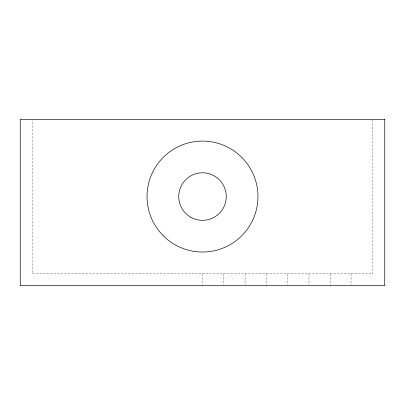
<?xml version="1.0" encoding="UTF-8"?>
<svg xmlns="http://www.w3.org/2000/svg" width="405" height="405" viewBox="0 0 405 405"><rect width="100%" height="100%" fill="white"/><g stroke="black" fill="none" stroke-linecap="round" stroke-linejoin="round"><path stroke-width="0.3" stroke-dasharray="2.02 1.52" d="M372.863 119.931L372.863 273.815L32.137 273.815L32.137 119.931M351.044 273.815L351.044 285.074M330.272 273.815L330.272 285.074M308.98 273.815L308.98 285.074M287.682 273.815L287.682 285.074M266.389 273.815L266.389 285.074M245.091 273.815L245.091 285.074M223.798 273.815L223.798 285.074M202.5 273.815L202.5 285.074"/><path stroke-width="0.61" d="M384.75 119.298L20.25 119.298L20.25 285.702L384.75 285.702L384.75 119.298M163.281 235.781A55.47 55.47 0 0 0 256.076 210.914A55.47 55.47 0 0 0 188.143 142.98A55.47 55.47 0 0 0 163.281 235.781M190.613 217.146A23.773 23.773 0 0 0 226.273 196.557A23.773 23.773 0 0 0 190.613 175.972A23.773 23.773 0 0 0 190.613 217.146"/></g></svg>
